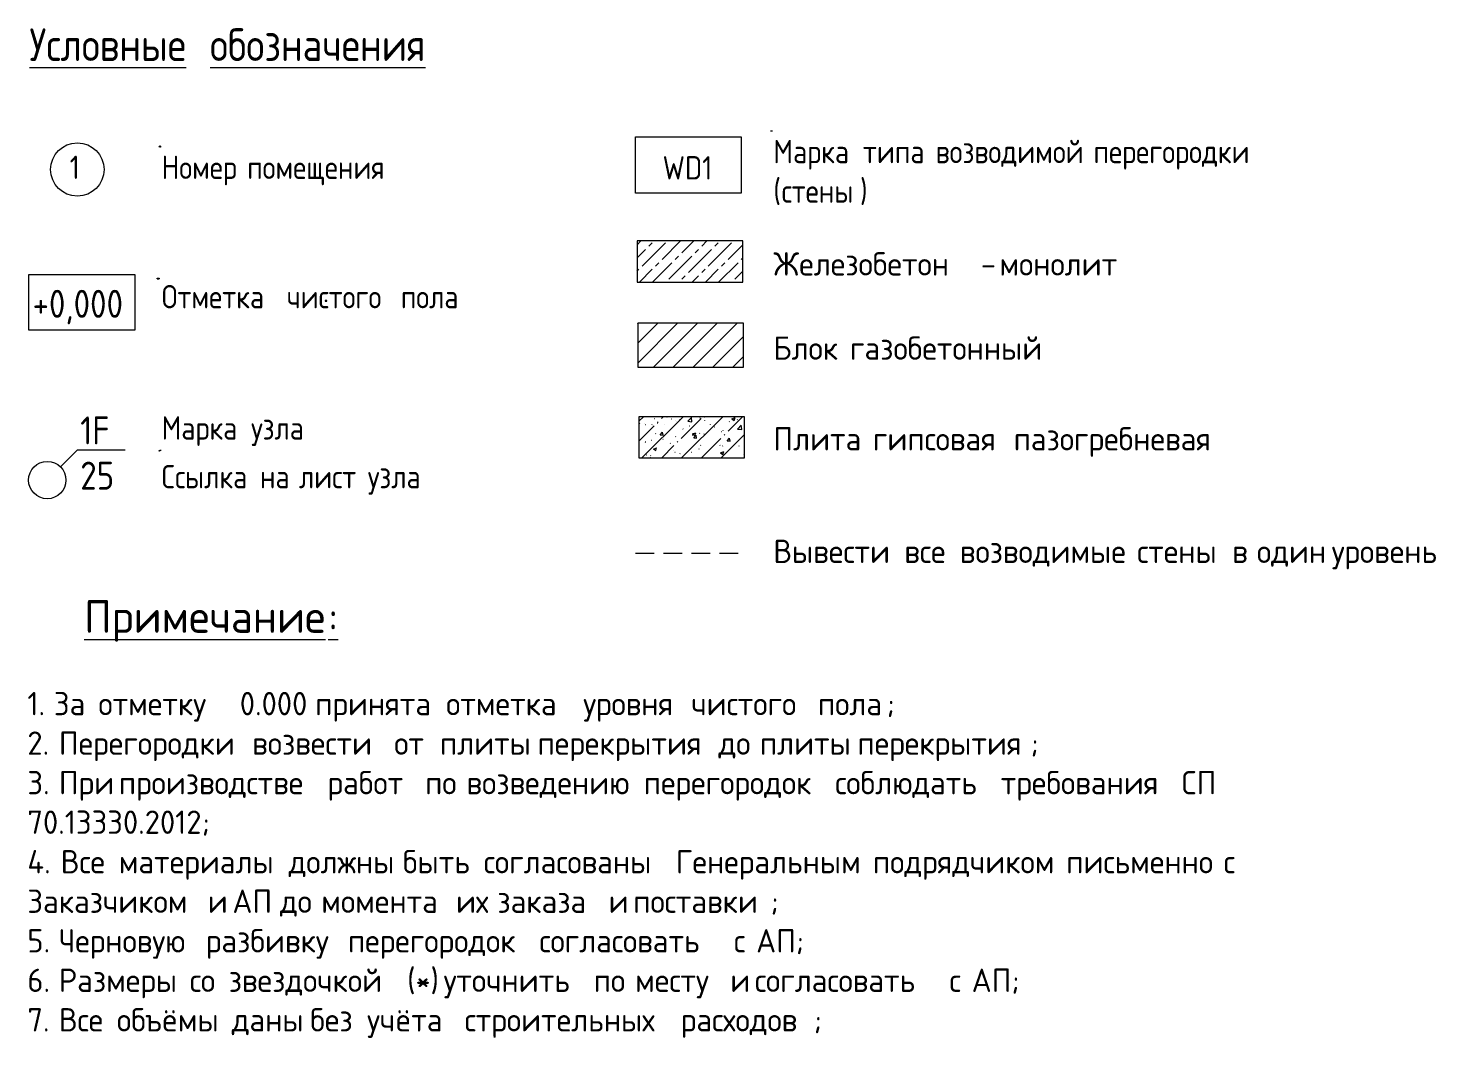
# Model space of a CAD drawing. Header units: millimetres. Extents: x 2623 to 210903, y -8553 to 29000.
# Drawn here: x 2623 to 13176, y -243 to 7327 of the extents above; entities that cross this region are included whole.
import ezdxf

# ---------------------------------------------------------------- set-up
doc = ezdxf.new("R2010")
doc.units = ezdxf.units.MM
doc.linetypes.add('ADSK_Штрих_ш2 п1', pattern=[210, 140, -70])
for name, color, linetype, lineweight in [('A-DETL', 7, 'Continuous', 9), ('A-DETL-1', 7, 'ADSK_Штрих_ш2 п1', 9), ('A-DETL-GENF', 7, 'Continuous', 9), ('G-ANNO-TEXT', 7, 'Continuous', 9)]:
    doc.layers.add(name, color=color, linetype=linetype, lineweight=lineweight)
for name, color, linetype, lineweight, true_color in [('A-DETL-GENF-1', 7, 'Continuous', 9, 0xe4eaf1), ('A-DETL-GENF-2', 9, 'Continuous', 9, 0x808080), ('A-DETL-GENF-3', 7, 'Continuous', 9, 0xc0c0c0), ('G-ANNO-TEXT-1', 7, 'Continuous', 9, 0x3c3c3c)]:
    doc.layers.add(name, color=color, linetype=linetype, lineweight=lineweight, true_color=true_color)
doc.styles.add('GOST Common', font='GOST_Common.ttf', dxfattribs={"height": 245})
doc.styles.add('GOST Common_1', font='GOST_Common.ttf', dxfattribs={"height": 175})
doc.styles.add('GOST Common_2', font='GOST_Common.ttf', dxfattribs={"width": 0.9, "height": 210})
doc.styles.add('GOST Common_3', font='GOST_Common.ttf', dxfattribs={"width": 0.9, "height": 175})
doc.styles.add('GOST Common_4', font='GOST_Common.ttf', dxfattribs={"width": 0.9, "height": 245})

msp = doc.modelspace()

# ---------------------------------------------------------------- hatches: boundary and pattern name
at = {"layer": 'A-DETL-GENF'}
h = msp.add_hatch(dxfattribs=at)
h.set_pattern_fill('FP_1', color=256, style=0, pattern_type=2)
h.set_pattern_definition([(45, (0, 0), (98.99495, 197.9899), [245, -35, 35, -35])])
h.paths.add_polyline_path([(7980.8, 5423.3), (7980.8, 5731.7), (7188.3, 5731.7), (7188.3, 5423.3)])
at = {"layer": 'A-DETL-GENF-1'}
msp.add_hatch(color=256, dxfattribs=at).paths.add_polyline_path([(4862.4, 5279.5), (4862.4, 5284.5), (4849.7, 5284.5), (4849.7, 5279.5)])
at = {"layer": 'A-DETL-GENF-2'}
h = msp.add_hatch(dxfattribs=at)
h.set_pattern_fill('FP_2', color=256, style=0, pattern_type=2)
h.set_pattern_definition([(45, (0, 0), (-74.2462, 74.2462), [])])
h.paths.add_polyline_path([(7985.1, 4786.5), (7985.1, 5115.7), (7192.6, 5115.7), (7192.6, 4786.5)])
at = {"layer": 'A-DETL-GENF-3'}
h = msp.add_hatch(dxfattribs=at)
h.set_pattern_fill('FP_3', color=256, style=0, pattern_type=2)
h.set_pattern_definition([(45, (0, 0), (-148.4924, 148.4924), [210, -35, 7, -35]), (45, (0, 148.4), (-148.4924, 148.4924), []), (50, (0, 0), (251.0407, -21.9632), [26.25, -288.75]), (355, (0, 0), (-48.5625, 263.267), [21, -231]), (100.451, (20.92, -1.83), (202.48, 241.303), [22.309, -245.4]), (46.184, (0, 70), (373.534, -57.933), [39.375, -433.125]), (96.636, (31.13, 65.17), (327.13, 340.944), [33.464, -368.1]), (351.184, (0, 70), (327.133, 340.94), [31.5, -346.5]), (21, (35, 52.5), (208.917, -140.9164), [26.25, -288.75]), (326, (35, 52.5), (85.161, 253.8024), [21, -231]), (71.451, (52.4, 40.76), (294.079, 112.884), [22.309, -245.4]), (37.5, (0, 0), (4.25595, 116.51285), [2.347, -225.853, 2.347, -232.153, -231.875]), (37.5, (0, 0), (4.25595, 116.51285), [-462.7, 2.347, -229.528]), (7.5, (0, 0), (92.0743, 138.0441), [2.347, -131.353, 2.347, -220.603, -88.375]), (7.5, (0, 0), (92.0743, 138.0441), [-356.65, 2.347, -86.028]), (327.5, (-78.05, 0), (186.8379, -7.8942), [2.347, -85.153, 2.347, -270.653, -362.25]), (327.5, (-78.05, 0), (186.8379, -7.8942), [-360.5, 2.347, -359.903]), (317.5, (-113.05, 0), (204.1152, 35.0367), [2.347, -111.403, 2.347, -178.953, -257.25]), (317.5, (-113.05, 0), (204.1152, 35.0367), [-295.05, 2.347, -254.903])])
h.paths.add_polyline_path([(7993.9, 4105.8), (7993.9, 4414.3), (7201.4, 4414.3), (7201.4, 4105.8)])

# ---------------------------------------------------------------- linework, layer by layer
at = {"layer": 'A-DETL'}
for p, q in [((8189.9, 6557.9), (8200.9, 6557.9)), ((8189.9, 6553.8), (8189.9, 6557.9)), ((8200.9, 6553.8), (8189.9, 6553.8)), ((8200.9, 6557.9), (8200.9, 6553.8)), ((7174.7, 6513), (7967.2, 6513)), ((7174.7, 6091.3), (7174.7, 6513)), ((7967.2, 6513), (7967.2, 6091.3)), ((7967.2, 6091.3), (7174.7, 6091.3)), ((7980.8, 5731.7), (7188.3, 5731.7)), ((7188.3, 5731.7), (7188.3, 5423.3)), ((7980.8, 5423.3), (7980.8, 5731.7)), ((3589.8, 5452.4), (3603.6, 5452.4)), ((3589.8, 5446.9), (3589.8, 5452.4)), ((3589.8, 5446.9), (3603.6, 5446.9)), ((3603.6, 5452.4), (3603.6, 5446.9)), ((7188.3, 5423.3), (7980.8, 5423.3)), ((4862.4, 5284.5), (4849.7, 5284.5)), ((4849.7, 5284.5), (4849.7, 5279.5)), ((4849.7, 5279.5), (4862.4, 5279.5)), ((4862.4, 5279.5), (4862.4, 5284.5)), ((7985.1, 5115.7), (7192.6, 5115.7)), ((7192.6, 5115.7), (7192.6, 4786.5)), ((7985.1, 4786.5), (7985.1, 5115.7)), ((7192.6, 4786.5), (7985.1, 4786.5)), ((7993.9, 4414.3), (7201.4, 4414.3)), ((7201.4, 4414.3), (7201.4, 4105.8)), ((7993.9, 4105.8), (7993.9, 4414.3)), ((2989.8, 4162.9), (2864.7, 4037.9)), ((3349.8, 4162.9), (2989.8, 4162.9)), ((3607.3, 4159.3), (3610.9, 4162.9)), ((3610.9, 4162.9), (3619.3, 4162.9)), ((7201.4, 4105.8), (7993.9, 4105.8))]:
    msp.add_line(p, q, dxfattribs=at)
for centre, radius in [((2991.4, 6267.6), 200), ((3610.1, 6439.7), 5), ((3606, 4157.9), 1.85), ((2765.7, 3938.9), 140)]:
    msp.add_circle(centre, radius, dxfattribs=at)
at = {"layer": 'A-DETL-1'}
msp.add_line((7174.7, 3391.3), (7967.2, 3391.3), dxfattribs=at)
at = {"layer": 'G-ANNO-TEXT-1', "flags": 128}
msp.add_lwpolyline([(2627.7, 5479.9), (3421.4, 5479.9), (3421.4, 5062.7), (2627.7, 5062.7)], close=True, dxfattribs=at)

# ---------------------------------------------------------------- texts
at = {"layer": 'G-ANNO-TEXT', "attachment_point": 1}
for s, insert, char_height, width, style in [('\\LУсловные', (2631.8, 7325.6), 245, 1550.544, 'GOST Common_4'), ('\\L\\fGOST Common|b0|i0|c204|p34|;\\W.9;\\L ', (3911.1, 7325.6), 245, 90.911, 'GOST Common_4'), ('\\Lобозначения', (3986.1, 7325.6), 245, 2111.164, 'GOST Common_4'), ('Марка', (8209.4, 6489.6), 175, 747.493, 'GOST Common_3'), ('\\fGOST Common|b0|i0|c204|p34|;\\W.9; ', (8826.2, 6489.6), 175, 65.658, 'GOST Common_3'), ('\\fGOST Common|b0|i0|c204|p34|;\\W.9; ', (9372.1, 6489.6), 175, 65.658, 'GOST Common_3'), ('возводимой', (9426.3, 6489.6), 175, 1368.721, 'GOST Common_3'), ('\\fGOST Common|b0|i0|c204|p34|;\\W.9; ', (10555.6, 6489.6), 175, 65.658, 'GOST Common_3'), ('перегородки', (10609.7, 6489.6), 175, 1500.037, 'GOST Common_3'), ('\\fGOST Common|b0|i0|c204|p34|;\\W.9; ', (11847.4, 6489.6), 175, 65.658, 'GOST Common_3'), ('\\fGOST Common|b0|i0|c204|p34|;\\W.9;1', (2934.4, 6371.5), 175, 95.962, 'GOST Common_3'), ('Номер', (3622.9, 6371.5), 175, 712.139, 'GOST Common_3'), ('\\fGOST Common|b0|i0|c204|p34|;\\W.9; ', (4210.5, 6371.5), 175, 65.658, 'GOST Common_3'), ('\\fGOST Common|b0|i0|c204|p34|;\\W.9; ', (5335.6, 6371.5), 175, 65.658, 'GOST Common_3'), ('WD1', (7379.1, 6367.7), 175, 459.607, 'GOST Common_3'), ('типа', (8880.4, 6489.6), 175, 595.974, 'GOST Common_3'), ('помещения', (4264.6, 6371.5), 175, 1298.012, 'GOST Common_3'), ('\\fGOST Common|b0|i0|c204|p34|;\\W.9;(', (8209.4, 6193.3), 175, 75.759, 'GOST Common_3'), ('стены', (8271.9, 6193.3), 175, 712.139, 'GOST Common_3'), ('\\fGOST Common|b0|i0|c204|p34|;\\W.9;)', (8859.5, 6193.3), 175, 75.759, 'GOST Common_3'), ('Отметка', (3624.3, 5401.5), 175, 1070.734, 'GOST Common_3'), ('\\fGOST Common|b0|i0|c204|p34|;\\W.9; ', (4507.7, 5401.5), 175, 65.658, 'GOST Common_3'), ('\\fGOST Common|b0|i0|c204|p34|;\\W.9; ', (5362, 5401.5), 175, 65.658, 'GOST Common_3'), ('\\fGOST Common|b0|i0|c204|p34|;\\W.9; ', (5878.7, 5401.5), 175, 65.658, 'GOST Common_3'), ('чистого', (4561.9, 5401.5), 175, 969.721, 'GOST Common_3'), ('пола', (5416.2, 5401.5), 175, 560.62, 'GOST Common_3'), ('1F', (3013.2, 4416.3), 210, 282.835, 'GOST Common_2'), ('Марка', (3623.1, 4417.3), 175, 747.493, 'GOST Common_3'), ('\\fGOST Common|b0|i0|c204|p34|;\\W.9; ', (4239.9, 4417.3), 175, 65.658, 'GOST Common_3'), ('узла', (4294.1, 4417.3), 175, 550.519, 'GOST Common_3'), ('\\fGOST Common|b0|i0|c204|p34|;\\W.9; ', (4748.3, 4417.3), 175, 65.658, 'GOST Common_3'), ('25', (3013.2, 4077.1), 210, 323.24, 'GOST Common_2'), ('Ссылка', (3623.1, 4052.3), 175, 828.304, 'GOST Common_3'), ('\\fGOST Common|b0|i0|c204|p34|;\\W.9; ', (4306.6, 4052.3), 175, 65.658, 'GOST Common_3'), ('\\fGOST Common|b0|i0|c204|p34|;\\W.9; ', (4598.3, 4052.3), 175, 65.658, 'GOST Common_3'), ('\\fGOST Common|b0|i0|c204|p34|;\\W.9; ', (5115, 4052.3), 175, 65.658, 'GOST Common_3'), ('узла', (5169.2, 4052.3), 175, 550.519, 'GOST Common_3'), ('на', (4360.7, 4052.3), 175, 287.886, 'GOST Common_3'), ('лист', (4652.4, 4052.3), 175, 560.62, 'GOST Common_3')]:
    msp.add_mtext(s, dxfattribs=dict(at, insert=insert, char_height=char_height, width=width, style=style))
at = {"layer": 'G-ANNO-TEXT-1', "attachment_point": 1}
for s, insert, char_height, width, style in [('Железобетон', (8209.4, 5647.3), 175, 1756.497, 'GOST Common_1'), ('монолит', (9904.1, 5647.3), 175, 1116.751, 'GOST Common_1'), (' - ', (9658.7, 5647.3), 175, 297.426, 'GOST Common_1'), ('+0,000', (2655.7, 5365.5), 210, 888.911, 'GOST Common_2'), ('Блок', (8209.4, 5015.9), 175, 622.911, 'GOST Common_1'), ('\\fGOST Common|b0|i0|c204|p34|; ', (8723.4, 5015.9), 175, 72.954, 'GOST Common_1'), ('газобетонный', (8783.6, 5015.9), 175, 1879.957, 'GOST Common_1'), ('Плита', (8209.4, 4335.9), 175, 830.548, 'GOST Common_1'), ('\\fGOST Common|b0|i0|c204|p34|; ', (8894.7, 4335.9), 175, 72.954, 'GOST Common_1'), ('\\fGOST Common|b0|i0|c204|p34|; ', (9950.4, 4335.9), 175, 72.954, 'GOST Common_1'), ('пазогребневая', (10010.6, 4335.9), 175, 1992.193, 'GOST Common_1'), ('гипсовая', (8954.9, 4335.9), 175, 1206.54, 'GOST Common_1'), ('Вывести', (8209.4, 3492.3), 175, 1116.751, 'GOST Common_1'), ('\\fGOST Common|b0|i0|c204|p34|; ', (9130.8, 3492.3), 175, 72.954, 'GOST Common_1'), ('\\fGOST Common|b0|i0|c204|p34|; ', (9547.6, 3492.3), 175, 72.954, 'GOST Common_1'), ('\\fGOST Common|b0|i0|c204|p34|; ', (10876.4, 3492.3), 175, 72.954, 'GOST Common_1'), ('\\fGOST Common|b0|i0|c204|p34|; ', (11589.5, 3492.3), 175, 72.954, 'GOST Common_1'), ('\\fGOST Common|b0|i0|c204|p34|; ', (11774.7, 3492.3), 175, 72.954, 'GOST Common_1'), ('\\fGOST Common|b0|i0|c204|p34|; ', (12335, 3492.3), 175, 72.954, 'GOST Common_1'), ('все', (9191, 3492.3), 175, 432.11, 'GOST Common_1'), ('возводимые', (9607.8, 3492.3), 175, 1537.637, 'GOST Common_1'), ('стены', (10936.6, 3492.3), 175, 791.266, 'GOST Common_1'), ('\\fGOST Common|b0|i0|c204|p34|;в', (11649.7, 3492.3), 175, 151.519, 'GOST Common_1'), ('один', (11834.9, 3492.3), 175, 606.076, 'GOST Common_1'), ('уровень', (12395.1, 3492.3), 175, 1060.633, 'GOST Common_1'), ('\\LПримечание', (3042.5, 3038.8), 245, 2216.666, 'GOST Common'), ('\\L\\fGOST Common|b0|i0|c204|p34|;\\L:', (4871.4, 3038.8), 245, 89.789, 'GOST Common'), ('1. ', (2616.7, 2350.7), 175, 241.308, 'GOST Common_1'), ('За', (2815.8, 2350.7), 175, 331.097, 'GOST Common_1'), ('\\fGOST Common|b0|i0|c204|p34|; ', (3088.9, 2350.7), 175, 72.954, 'GOST Common_1'), (' 0.000 ', (4103, 2350.7), 175, 813.713, 'GOST Common_1'), ('\\fGOST Common|b0|i0|c204|p34|; ', (5695.7, 2350.7), 175, 72.954, 'GOST Common_1'), ('\\fGOST Common|b0|i0|c204|p34|; ', (6723.6, 2350.7), 175, 72.954, 'GOST Common_1'), ('\\fGOST Common|b0|i0|c204|p34|; ', (7533.9, 2350.7), 175, 72.954, 'GOST Common_1'), ('\\fGOST Common|b0|i0|c204|p34|; ', (8483.1, 2350.7), 175, 72.954, 'GOST Common_1'), ('отметку', (3149.1, 2350.7), 175, 1156.033, 'GOST Common_1'), ('принята', (4774.3, 2350.7), 175, 1116.751, 'GOST Common_1'), ('отметка', (5755.9, 2350.7), 175, 1172.869, 'GOST Common_1'), ('уровня', (6783.8, 2350.7), 175, 909.114, 'GOST Common_1'), ('чистого', (7594.1, 2350.7), 175, 1077.468, 'GOST Common_1'), ('пола', (8543.3, 2350.7), 175, 622.911, 'GOST Common_1'), ('\\fGOST Common|b0|i0|c204|p34|;;', (9057.3, 2350.7), 175, 72.954, 'GOST Common_1'), ('2. ', (2616.7, 2054.4), 175, 286.202, 'GOST Common_1'), ('Перегородки', (2852.8, 2054.4), 175, 1683.544, 'GOST Common_1'), ('\\fGOST Common|b0|i0|c204|p34|; ', (4241.9, 2054.4), 175, 72.954, 'GOST Common_1'), ('возвести', (4302.1, 2054.4), 175, 1217.763, 'GOST Common_1'), ('\\fGOST Common|b0|i0|c204|p34|; ', (5306.8, 2054.4), 175, 72.954, 'GOST Common_1'), ('\\fGOST Common|b0|i0|c204|p34|; ', (5649.4, 2054.4), 175, 72.954, 'GOST Common_1'), ('\\fGOST Common|b0|i0|c204|p34|; ', (6381, 2054.4), 175, 72.954, 'GOST Common_1'), ('\\fGOST Common|b0|i0|c204|p34|; ', (7737.7, 2054.4), 175, 72.954, 'GOST Common_1'), ('\\fGOST Common|b0|i0|c204|p34|; ', (8047.9, 2054.4), 175, 72.954, 'GOST Common_1'), ('\\fGOST Common|b0|i0|c204|p34|; ', (8779.5, 2054.4), 175, 72.954, 'GOST Common_1'), ('от', (5367, 2054.4), 175, 342.321, 'GOST Common_1'), ('плиты', (5709.6, 2054.4), 175, 813.713, 'GOST Common_1'), ('перекрытия', (6441.2, 2054.4), 175, 1571.307, 'GOST Common_1'), ('до', (7797.9, 2054.4), 175, 303.038, 'GOST Common_1'), ('плиты', (8108.1, 2054.4), 175, 813.713, 'GOST Common_1'), ('перекрытия', (8839.7, 2054.4), 175, 1571.307, 'GOST Common_1'), ('\\fGOST Common|b0|i0|c204|p34|;;', (10136.1, 2054.4), 175, 72.954, 'GOST Common_1'), ('3. ', (2616.7, 1758), 175, 286.202, 'GOST Common_1'), ('При', (2852.8, 1758), 175, 471.392, 'GOST Common_1'), ('\\fGOST Common|b0|i0|c204|p34|; ', (3241.7, 1758), 175, 72.954, 'GOST Common_1'), ('производстве', (3301.9, 1758), 175, 1823.839, 'GOST Common_1'), ('\\fGOST Common|b0|i0|c204|p34|; ', (4806.7, 1758), 175, 72.954, 'GOST Common_1'), ('работ', (4866.9, 1758), 175, 813.713, 'GOST Common_1'), ('\\fGOST Common|b0|i0|c204|p34|; ', (5538.3, 1758), 175, 72.954, 'GOST Common_1'), ('по', (5598.5, 1758), 175, 303.038, 'GOST Common_1'), ('\\fGOST Common|b0|i0|c204|p34|; ', (5848.5, 1758), 175, 72.954, 'GOST Common_1'), ('возведению', (5908.7, 1758), 175, 1537.637, 'GOST Common_1'), ('\\fGOST Common|b0|i0|c204|p34|; ', (7177.4, 1758), 175, 72.954, 'GOST Common_1'), ('перегородок', (7237.6, 1758), 175, 1666.708, 'GOST Common_1'), ('\\fGOST Common|b0|i0|c204|p34|; ', (8612.8, 1758), 175, 72.954, 'GOST Common_1'), ('соблюдать', (8673, 1758), 175, 1431.012, 'GOST Common_1'), ('\\fGOST Common|b0|i0|c204|p34|; ', (9853.7, 1758), 175, 72.954, 'GOST Common_1'), ('требования', (9913.9, 1758), 175, 1571.307, 'GOST Common_1'), ('\\fGOST Common|b0|i0|c204|p34|; ', (11210.3, 1758), 175, 72.954, 'GOST Common_1'), ('СП', (11270.5, 1758), 175, 319.873, 'GOST Common_1'), ('\\fGOST Common|b0|i0|c204|p34|; ', (11534.4, 1758), 175, 72.954, 'GOST Common_1'), ('70.13330.2012;', (2616.7, 1461.7), 175, 1773.333, 'GOST Common_1'), ('4. ', (2616.7, 1165.4), 175, 303.038, 'GOST Common_1'), ('Все', (2866.7, 1165.4), 175, 454.557, 'GOST Common_1'), ('\\fGOST Common|b0|i0|c204|p34|; ', (3241.7, 1165.4), 175, 72.954, 'GOST Common_1'), ('\\fGOST Common|b0|i0|c204|p34|; ', (4515, 1165.4), 175, 72.954, 'GOST Common_1'), ('\\fGOST Common|b0|i0|c204|p34|; ', (5371.6, 1165.4), 175, 72.954, 'GOST Common_1'), ('быть', (5431.8, 1165.4), 175, 662.194, 'GOST Common_1'), ('\\fGOST Common|b0|i0|c204|p34|; ', (5978.2, 1165.4), 175, 72.954, 'GOST Common_1'), ('\\fGOST Common|b0|i0|c204|p34|; ', (7418.2, 1165.4), 175, 72.954, 'GOST Common_1'), ('Генеральным', (7478.4, 1165.4), 175, 1717.215, 'GOST Common_1'), ('\\fGOST Common|b0|i0|c204|p34|; ', (8895.2, 1165.4), 175, 72.954, 'GOST Common_1'), ('\\fGOST Common|b0|i0|c204|p34|; ', (10344.5, 1165.4), 175, 72.954, 'GOST Common_1'), ('\\fGOST Common|b0|i0|c204|p34|; ', (11525.2, 1165.4), 175, 72.954, 'GOST Common_1'), ('\\fGOST Common|b0|i0|c204|p34|; ', (11691.9, 1165.4), 175, 72.954, 'GOST Common_1'), ('материалы', (3301.9, 1165.4), 175, 1470.295, 'GOST Common_1'), ('должны', (4575.2, 1165.4), 175, 965.232, 'GOST Common_1'), ('согласованы', (6038.4, 1165.4), 175, 1672.32, 'GOST Common_1'), ('подрядчиком', (8955.4, 1165.4), 175, 1683.544, 'GOST Common_1'), ('письменно', (10404.7, 1165.4), 175, 1358.059, 'GOST Common_1'), ('\\fGOST Common|b0|i0|c204|p34|;с', (11585.4, 1165.4), 175, 129.072, 'GOST Common_1'), ('Заказчиком', (2616.7, 869), 175, 1565.696, 'GOST Common_1'), ('\\fGOST Common|b0|i0|c204|p34|; ', (3908.5, 869), 175, 72.954, 'GOST Common_1'), ('\\fGOST Common|b0|i0|c204|p34|; ', (4093.7, 869), 175, 72.954, 'GOST Common_1'), ('АП', (4153.9, 869), 175, 359.156, 'GOST Common_1'), ('\\fGOST Common|b0|i0|c204|p34|; ', (4450.2, 869), 175, 72.954, 'GOST Common_1'), ('\\fGOST Common|b0|i0|c204|p34|; ', (4760.4, 869), 175, 72.954, 'GOST Common_1'), ('\\fGOST Common|b0|i0|c204|p34|; ', (5769.8, 869), 175, 72.954, 'GOST Common_1'), ('\\fGOST Common|b0|i0|c204|p34|; ', (6080.1, 869), 175, 72.954, 'GOST Common_1'), ('\\fGOST Common|b0|i0|c204|p34|; ', (6913.5, 869), 175, 72.954, 'GOST Common_1'), ('\\fGOST Common|b0|i0|c204|p34|; ', (7098.7, 869), 175, 72.954, 'GOST Common_1'), ('\\fGOST Common|b0|i0|c204|p34|;и', (3968.7, 869), 175, 151.519, 'GOST Common_1'), ('до', (4510.4, 869), 175, 303.038, 'GOST Common_1'), ('момента', (4820.6, 869), 175, 1150.422, 'GOST Common_1'), ('их', (5830, 869), 175, 303.038, 'GOST Common_1'), ('заказа', (6140.2, 869), 175, 937.173, 'GOST Common_1'), ('\\fGOST Common|b0|i0|c204|p34|;и', (6973.7, 869), 175, 151.519, 'GOST Common_1'), ('поставки', (7158.9, 869), 175, 1245.822, 'GOST Common_1'), ('\\fGOST Common|b0|i0|c204|p34|;;', (8186.8, 869), 175, 72.954, 'GOST Common_1'), ('5. ', (2616.7, 572.7), 175, 286.202, 'GOST Common_1'), ('Черновую', (2852.8, 572.7), 175, 1262.658, 'GOST Common_1'), ('\\fGOST Common|b0|i0|c204|p34|; ', (3894.6, 572.7), 175, 72.954, 'GOST Common_1'), ('разбивку', (3954.8, 572.7), 175, 1217.763, 'GOST Common_1'), ('\\fGOST Common|b0|i0|c204|p34|; ', (4959.5, 572.7), 175, 72.954, 'GOST Common_1'), ('\\fGOST Common|b0|i0|c204|p34|; ', (6394.9, 572.7), 175, 72.954, 'GOST Common_1'), ('\\fGOST Common|b0|i0|c204|p34|; ', (7853.4, 572.7), 175, 72.954, 'GOST Common_1'), ('\\fGOST Common|b0|i0|c204|p34|; ', (8020.1, 572.7), 175, 72.954, 'GOST Common_1'), ('АП', (8080.3, 572.7), 175, 359.156, 'GOST Common_1'), ('перегородок', (5019.7, 572.7), 175, 1666.708, 'GOST Common_1'), ('согласовать', (6455.1, 572.7), 175, 1694.767, 'GOST Common_1'), ('\\fGOST Common|b0|i0|c204|p34|;с', (7913.6, 572.7), 175, 129.072, 'GOST Common_1'), ('\\fGOST Common|b0|i0|c204|p34|;;', (8376.6, 572.7), 175, 72.954, 'GOST Common_1'), ('6. ', (2616.7, 276.4), 175, 286.202, 'GOST Common_1'), ('Размеры', (2852.8, 276.4), 175, 1116.751, 'GOST Common_1'), ('\\fGOST Common|b0|i0|c204|p34|; ', (3774.2, 276.4), 175, 72.954, 'GOST Common_1'), ('со', (3834.4, 276.4), 175, 280.591, 'GOST Common_1'), ('\\fGOST Common|b0|i0|c204|p34|; ', (4065.9, 276.4), 175, 72.954, 'GOST Common_1'), ('звездочкой', (4126.1, 276.4), 175, 1492.742, 'GOST Common_1'), (' (*) ', (5357.7, 276.4), 175, 460.169, 'GOST Common_1'), ('уточнить', (5737.4, 276.4), 175, 1290.717, 'GOST Common_1'), ('\\fGOST Common|b0|i0|c204|p34|; ', (6802.4, 276.4), 175, 72.954, 'GOST Common_1'), ('по', (6862.6, 276.4), 175, 303.038, 'GOST Common_1'), ('\\fGOST Common|b0|i0|c204|p34|; ', (7112.6, 276.4), 175, 72.954, 'GOST Common_1'), ('месту', (7172.8, 276.4), 175, 791.266, 'GOST Common_1'), ('\\fGOST Common|b0|i0|c204|p34|; ', (7825.6, 276.4), 175, 72.954, 'GOST Common_1'), ('\\fGOST Common|b0|i0|c204|p34|;и', (7885.8, 276.4), 175, 151.519, 'GOST Common_1'), ('\\fGOST Common|b0|i0|c204|p34|; ', (8010.8, 276.4), 175, 72.954, 'GOST Common_1'), ('согласовать', (8071, 276.4), 175, 1694.767, 'GOST Common_1'), ('\\fGOST Common|b0|i0|c204|p34|; ', (9469.4, 276.4), 175, 72.954, 'GOST Common_1'), ('\\fGOST Common|b0|i0|c204|p34|;с', (9529.6, 276.4), 175, 129.072, 'GOST Common_1'), ('\\fGOST Common|b0|i0|c204|p34|; ', (9636.1, 276.4), 175, 72.954, 'GOST Common_1'), ('АП', (9696.2, 276.4), 175, 359.156, 'GOST Common_1'), ('\\fGOST Common|b0|i0|c204|p34|;;', (9992.6, 276.4), 175, 72.954, 'GOST Common_1'), ('7. ', (2616.7, -20), 175, 286.202, 'GOST Common_1'), ('Все', (2852.8, -20), 175, 454.557, 'GOST Common_1'), ('\\fGOST Common|b0|i0|c204|p34|; ', (3227.8, -20), 175, 72.954, 'GOST Common_1'), ('объёмы', (3288, -20), 175, 970.844, 'GOST Common_1'), ('\\fGOST Common|b0|i0|c204|p34|; ', (4089.1, -20), 175, 72.954, 'GOST Common_1'), ('даны', (4149.3, -20), 175, 639.747, 'GOST Common_1'), ('\\fGOST Common|b0|i0|c204|p34|; ', (4677.1, -20), 175, 72.954, 'GOST Common_1'), ('без', (4737.3, -20), 175, 443.333, 'GOST Common_1'), ('\\fGOST Common|b0|i0|c204|p34|; ', (5103.1, -20), 175, 72.954, 'GOST Common_1'), ('учёта', (5163.3, -20), 175, 813.713, 'GOST Common_1'), ('\\fGOST Common|b0|i0|c204|p34|; ', (5834.6, -20), 175, 72.954, 'GOST Common_1'), ('строительных', (5894.8, -20), 175, 1891.181, 'GOST Common_1'), ('\\fGOST Common|b0|i0|c204|p34|; ', (7455.2, -20), 175, 72.954, 'GOST Common_1'), ('расходов', (7515.4, -20), 175, 1206.54, 'GOST Common_1'), ('\\fGOST Common|b0|i0|c204|p34|;;', (8510.9, -20), 175, 72.954, 'GOST Common_1')]:
    msp.add_mtext(s, dxfattribs=dict(at, insert=insert, char_height=char_height, width=width, style=style))

doc.saveas('drawing.dxf')
